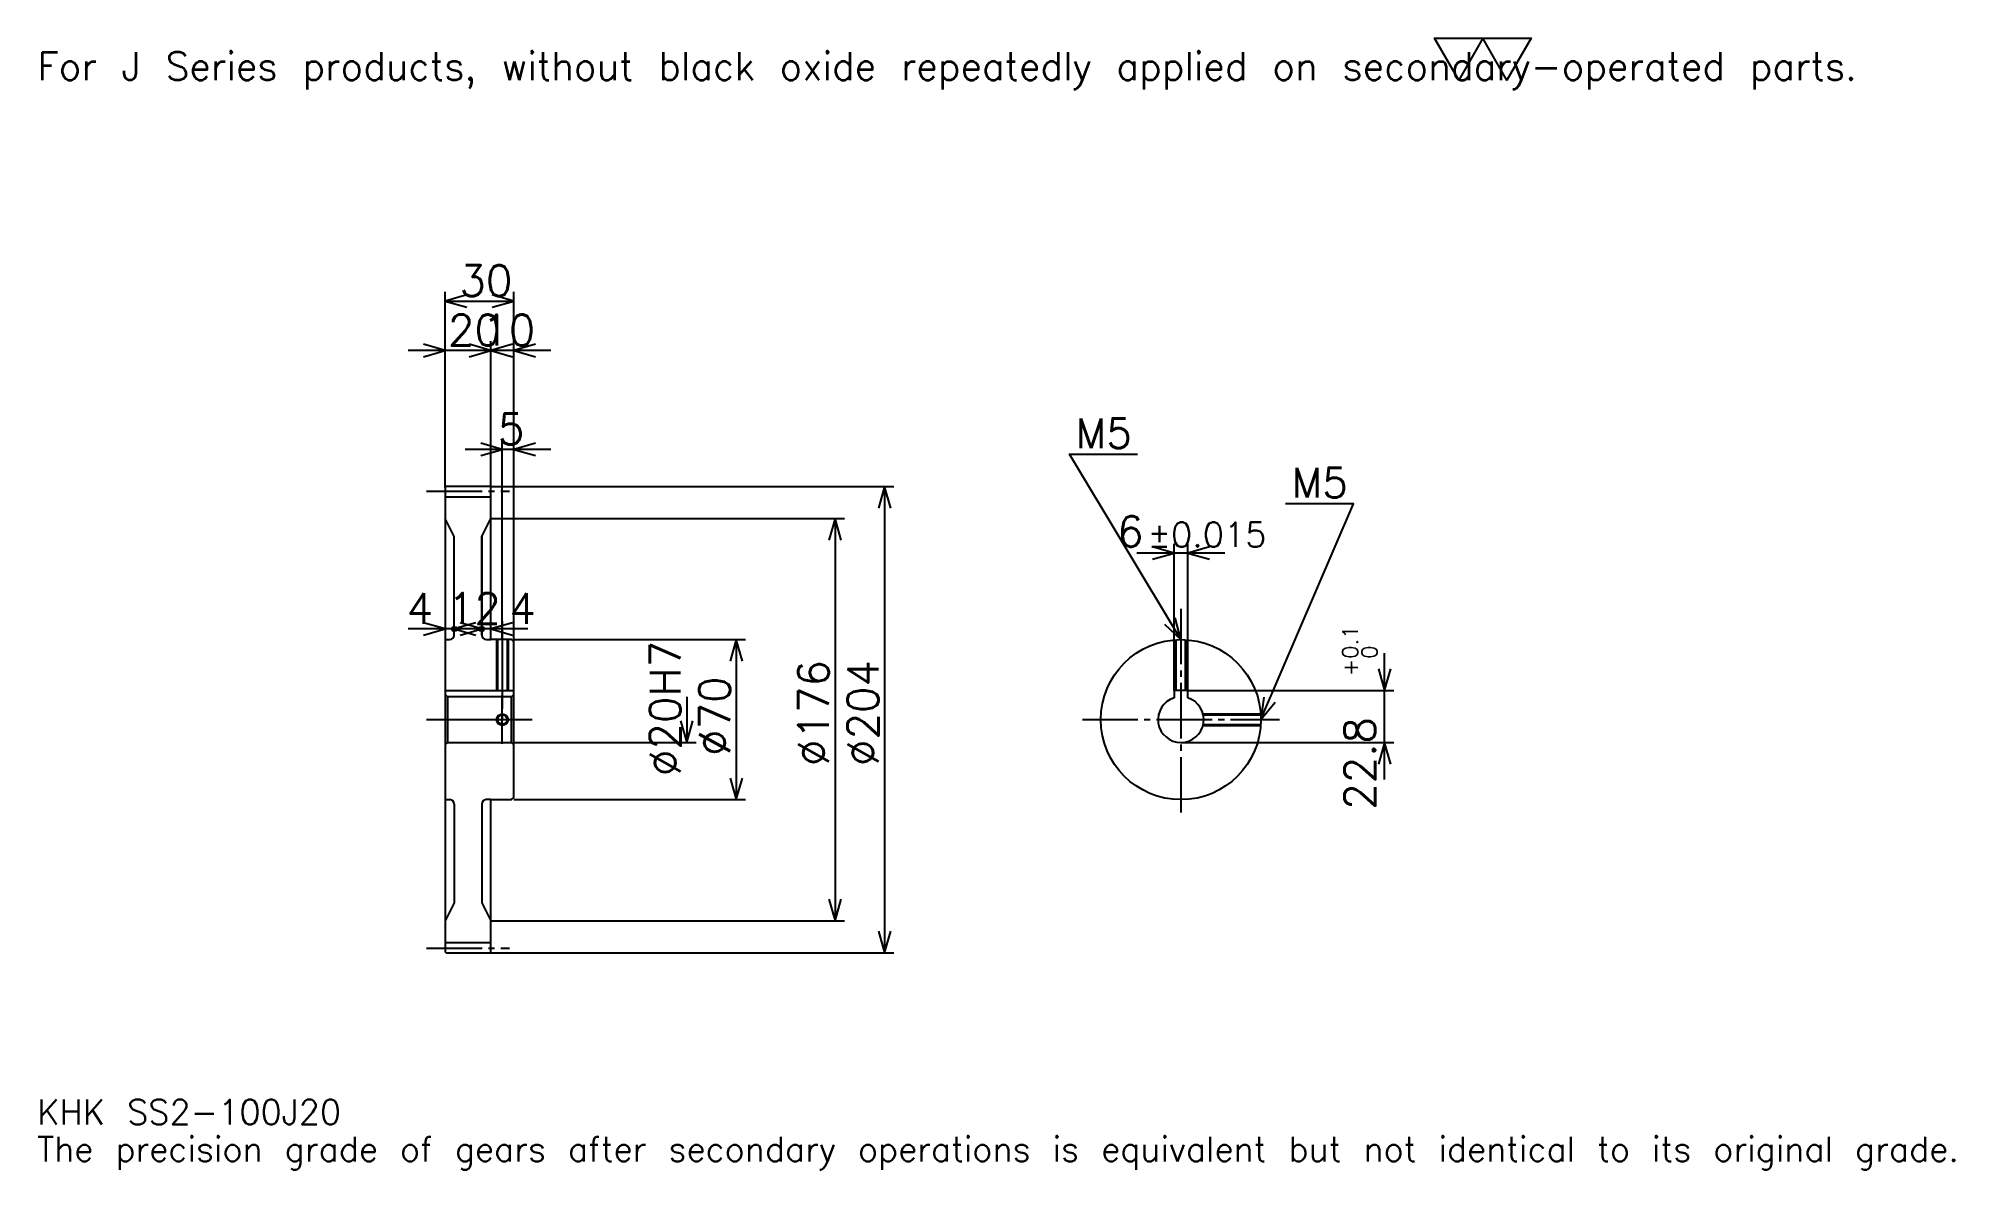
# Model space of a CAD drawing. Extents: x 27 to 866, y 10 to 505.
import ezdxf

# ---------------------------------------------------------------- set-up
doc = ezdxf.new("R2010")
doc.units = 0
doc.linetypes.add('DASHDOT', pattern=[32.432433, 24.324324, -2.702703, 2.702703, -2.702703])
doc.layers.get('0').update_dxf_attribs({"linetype": 'CONTINUOUS'})
doc.layers.add('DASHDOT', color=6, linetype='DASHDOT')
doc.styles.add('KANJI', font='TXT', dxfattribs={"bigfont": 'BIGFONT'})

msp = doc.modelspace()

# ---------------------------------------------------------------- linework, layer by layer
at = {"color": 5}
for p, q in [((205.405411, 308.756775), (205.405411, 393.891907)), ((235.405411, 308.756775), (235.405411, 393.891907)), ((205.405411, 389.83783), (235.405411, 389.83783)), ((225.405411, 308.756775), (225.405411, 372.270264)), ((241.621628, 368.216217), (189.189194, 368.216217)), ((251.621628, 368.216217), (209.189194, 368.216217)), ((230.405411, 308.756775), (230.405411, 329.027039)), ((251.621628, 324.972961), (214.189194, 324.972961)), ((205.405411, 308.256775), (205.405411, 308.756775)), ((224.905411, 308.756775), (235.405411, 308.756775)), ((225.405411, 308.256775), (225.405411, 308.756775)), ((230.405411, 241.75676), (230.405411, 308.756775)), ((230.405411, 241.75676), (230.405411, 308.756775)), ((235.405411, 308.756775), (401.621643, 308.756775)), ((235.405411, 240.75676), (235.405411, 308.756775)), ((397.567566, 308.756775), (397.567566, 104.75676)), ((225.405411, 294.756775), (235.405411, 294.756775)), ((235.405411, 294.756775), (380, 294.756775)), ((375.945953, 294.756775), (375.945953, 118.75676)), ((546.378357, 279.594604), (507.945923, 279.594604)), ((524.16217, 219.556763), (524.16217, 283.648651)), ((530.16217, 219.556763), (530.16217, 283.648651)), ((225.621628, 246.459457), (189.189194, 246.459457)), ((237.621628, 246.459457), (193.189194, 246.459457)), ((241.621628, 246.459457), (205.189194, 246.459457)), ((235.405411, 241.75676), (336.756775, 241.75676)), ((332.702698, 241.75676), (332.702698, 171.75676)), ((616.216187, 180.540543), (616.216187, 235.77298)), ((530.16217, 219.556763), (620.270264, 219.556763)), ((311.081085, 216.75676), (311.081085, 196.75676)), ((235.405411, 196.75676), (315.135132, 196.75676)), ((527.16217, 196.75676), (620.270264, 196.75676)), ((235.405411, 171.75676), (336.756775, 171.75676)), ((225.405411, 118.75676), (235.405411, 118.75676)), ((235.405411, 118.75676), (380, 118.75676)), ((224.905411, 104.75676), (235.405411, 104.75676)), ((235.405411, 104.75676), (401.621643, 104.75676))]:
    msp.add_line(p, q, dxfattribs=at)
at = {"color": 4}
for p, q in [((205.405411, 304.256775), (225.405411, 304.256775)), ((221.405411, 286.906311), (221.405411, 243.75676)), ((205.405411, 241.75676), (207.405411, 241.75676)), ((223.405411, 241.75676), (225.405411, 241.75676)), ((205.405411, 219.556763), (235.405411, 219.556763)), ((235.405411, 217.75676), (234.405411, 216.75676)), ((205.405411, 195.75676), (206.405411, 196.75676)), ((235.405411, 195.75676), (234.405411, 196.75676)), ((205.405411, 171.75676), (207.405411, 171.75676)), ((221.405411, 169.75676), (221.405411, 126.607201)), ((225.405411, 171.75676), (223.405411, 171.75676)), ((205.405411, 109.25676), (225.405411, 109.25676))]:
    msp.add_line(p, q, dxfattribs=at)
at = {"color": 7}
msp.add_lwpolyline([(648.648621, 486.486481), (638.108093, 504.756744), (680.270264, 504.756744), (669.729675, 486.486481), (659.189148, 504.756744), (648.648621, 486.486481)], dxfattribs=at)
at = {"color": 5}
for points in [[(214.864868, 392.540527), (205.405411, 389.83783), (214.864868, 387.135132)], [(225.945953, 387.135132), (235.405411, 389.83783), (225.945953, 392.540527)], [(195.945953, 365.513519), (205.405411, 368.216217), (195.945953, 370.918915)], [(215.945953, 365.513519), (225.405411, 368.216217), (215.945953, 370.918915)], [(234.864868, 370.918915), (225.405411, 368.216217), (234.864868, 365.513519)], [(244.864868, 370.918915), (235.405411, 368.216217), (244.864868, 365.513519)], [(220.945953, 322.270264), (230.405411, 324.972961), (220.945953, 327.67569)], [(244.864868, 327.67569), (235.405411, 324.972961), (244.864868, 322.270264)], [(527.16217, 241.75676), (478.513489, 322.83783), (508.243225, 322.83783)], [(400.270264, 299.297302), (397.567566, 308.756775), (394.864868, 299.297302)], [(378.648651, 285.297302), (375.945953, 294.756775), (373.243256, 285.297302)], [(562.16217, 206.75676), (602.702698, 301.216217), (572.972961, 301.216217)], [(514.702698, 276.891907), (524.16217, 279.594604), (514.702698, 282.297302)], [(539.621643, 282.297302), (530.16217, 279.594604), (539.621643, 276.891907)], [(195.945953, 243.75676), (205.405411, 246.459457), (195.945953, 249.16217)], [(209.405411, 246.459457), (208.594604, 247.270264), (210.216217, 247.270264), (210.216217, 245.648651), (208.594604, 245.648651), (208.594604, 247.270264), (209.405411, 246.459457), (210.216217, 245.648651), (210.216217, 247.270264), (209.405411, 246.459457)], [(218.864868, 249.16217), (209.405411, 246.459457), (218.864868, 243.75676)], [(211.945953, 243.75676), (221.405411, 246.459457), (211.945953, 249.16217)], [(221.405411, 246.459457), (220.594604, 247.270264), (222.216217, 247.270264), (222.216217, 245.648651), (220.594604, 245.648651), (220.594604, 247.270264), (221.405411, 246.459457), (222.216217, 245.648651), (222.216217, 247.270264), (221.405411, 246.459457)], [(234.864868, 249.16217), (225.405411, 246.459457), (234.864868, 243.75676)], [(519.977783, 248.477646), (527.16217, 241.75676), (524.612854, 251.258713)], [(335.405396, 232.297302), (332.702698, 241.75676), (330, 232.297302)], [(613.513489, 229.01622), (616.216187, 219.556763), (618.918884, 229.01622)], [(563.409302, 216.515381), (562.16217, 206.75676), (568.376526, 214.383514)], [(308.378387, 206.216217), (311.081085, 196.75676), (313.783783, 206.216217)], [(618.918884, 187.297302), (616.216187, 196.75676), (613.513489, 187.297302)], [(330, 181.216217), (332.702698, 171.75676), (335.405396, 181.216217)], [(373.243256, 128.216217), (375.945953, 118.75676), (378.648651, 128.216217)], [(394.864868, 114.216217), (397.567566, 104.75676), (400.270264, 114.216217)]]:
    msp.add_lwpolyline(points, dxfattribs=at)
at = {"color": 4}
for points in [[(225.405411, 308.256775), (224.905411, 308.756775), (205.905411, 308.756775), (205.405411, 308.256775), (205.405411, 195.75676)], [(205.405411, 195.75676), (205.405411, 105.25676), (205.905411, 104.75676), (224.905411, 104.75676), (225.405411, 105.25676), (225.405411, 171.75676), (234.405411, 171.75676), (235.405411, 172.75676), (235.405411, 240.75676), (234.405411, 241.75676), (225.405411, 241.75676), (225.405411, 308.256775)], [(209.405411, 243.75676), (209.405411, 286.906311), (205.405411, 294.756775)], [(221.405411, 243.75676), (221.405411, 286.906311), (225.405411, 294.756775)], [(227.905411, 241.75676), (227.905411, 219.556763)], [(228.340408, 241.75676), (228.340408, 219.556763)], [(232.470413, 241.75676), (232.470413, 219.556763)], [(232.905411, 241.75676), (232.905411, 219.556763)], [(524.66217, 219.556763), (524.66217, 241.667358)], [(525.097168, 219.556763), (525.097168, 241.695786)], [(529.227173, 219.556763), (529.227173, 241.695786)], [(529.66217, 219.556763), (529.66217, 241.667358)], [(530.16217, 216.296158), (530.16217, 219.556763), (524.16217, 219.556763), (524.16217, 216.296158)], [(205.405411, 217.75676), (206.405411, 216.75676), (206.405411, 196.75676), (234.405411, 196.75676), (234.405411, 216.75676), (206.405411, 216.75676)], [(536.844604, 209.25676), (562.072754, 209.25676)], [(536.844604, 204.25676), (562.072754, 204.25676)], [(536.946594, 208.821762), (562.101196, 208.821762)], [(536.946594, 204.691757), (562.101196, 204.691757)], [(209.405411, 169.75676), (209.405411, 126.607201), (205.405411, 118.75676)], [(221.405411, 169.75676), (221.405411, 126.607201), (225.405411, 118.75676)]]:
    msp.add_lwpolyline(points, dxfattribs=at)
for centre, radius in [((527.16217, 206.75676), 35), ((230.405411, 206.75676), 2.065)]:
    msp.add_circle(centre, radius, dxfattribs=at)
at = {"color": 7}
msp.add_circle((230.405411, 206.75676), 2.5, dxfattribs=at)
at = {"color": 4}
for centre, radius, start, end in [((207.405411, 243.75676), 2, 270, 0), ((223.405411, 243.75676), 2, 180, 270), ((527.16217, 206.75676), 10, 107.457602748, 72.542397252), ((207.405411, 169.75676), 2, 0, 90), ((223.405411, 169.75676), 2, 90, 180)]:
    msp.add_arc(centre, radius, start, end, dxfattribs=at)
at = {"layer": 'DASHDOT', "color": 7}
for p, q in [((197.297302, 306.756775), (233.513519, 306.756775)), ((527.16217, 255.270264), (527.16217, 163.648651)), ((230.405411, 241.75676), (230.405411, 206.75676)), ((197.297302, 206.75676), (243.513519, 206.75676)), ((484.054077, 206.75676), (570.270264, 206.75676)), ((197.297302, 106.75676), (233.513519, 106.75676))]:
    msp.add_line(p, q, dxfattribs=at)
for points in [[(230.405411, 249.864868), (230.405411, 211.448654)], [(230.405411, 196.148651), (230.405411, 217.364868)], [(219.797302, 206.75676), (241.013519, 206.75676)]]:
    msp.add_lwpolyline(points, dxfattribs=at)

# ---------------------------------------------------------------- texts
at = {"color": 7, "style": 'KANJI'}
for s, height, p in [('For J Series products, without black oxide repeatedly applied on secondary-operated parts.', 12.162162, (27.027027, 486.486481)), ('30', 13.513514, (211.621628, 392)), ('20', 13.513514, (206.621628, 370.378357)), ('10', 13.513514, (221.621628, 370.378357)), ('5', 13.513514, (228.513519, 327.135132)), ('M5', 12.972973, (481.216248, 325.540527)), ('M5', 12.972973, (575.675659, 303.918915)), ('6', 13.513514, (499.267578, 282.297302)), ('%%p0.015', 10.810811, (512.644287, 282.297302)), ('4', 13.513514, (188.513519, 248.621628)), ('12', 13.513514, (206.621628, 248.621628)), ('4', 13.513514, (233.513519, 248.621628)), ('KHK SS2-100J20', 10.810811, (27.027027, 29.729731)), ('The precision grade of gears after secondary operations is equivalent but not identical to its original grade.', 10.810811, (27.027027, 13.513514))]:
    msp.add_text(s, height=height, dxfattribs=at).set_placement(p)
for s, height, p in [('0.1', 6.756757, (604.594604, 233.404297)), ('%%c20H7', 13.513514, (308.378387, 182.094604)), ('0', 6.756757, (612.972961, 233.404297)), ('%%c176', 13.513514, (373.243256, 186.486481)), ('%%c204', 13.513514, (394.864868, 186.486481)), ('+', 6.756757, (604.594604, 225.836731)), ('%%c70', 13.513514, (330, 190.878387)), ('22.8', 13.513514, (612.16217, 167.344894))]:
    msp.add_text(s, height=height, rotation=90, dxfattribs=at).set_placement(p)

doc.saveas('drawing.dxf')
